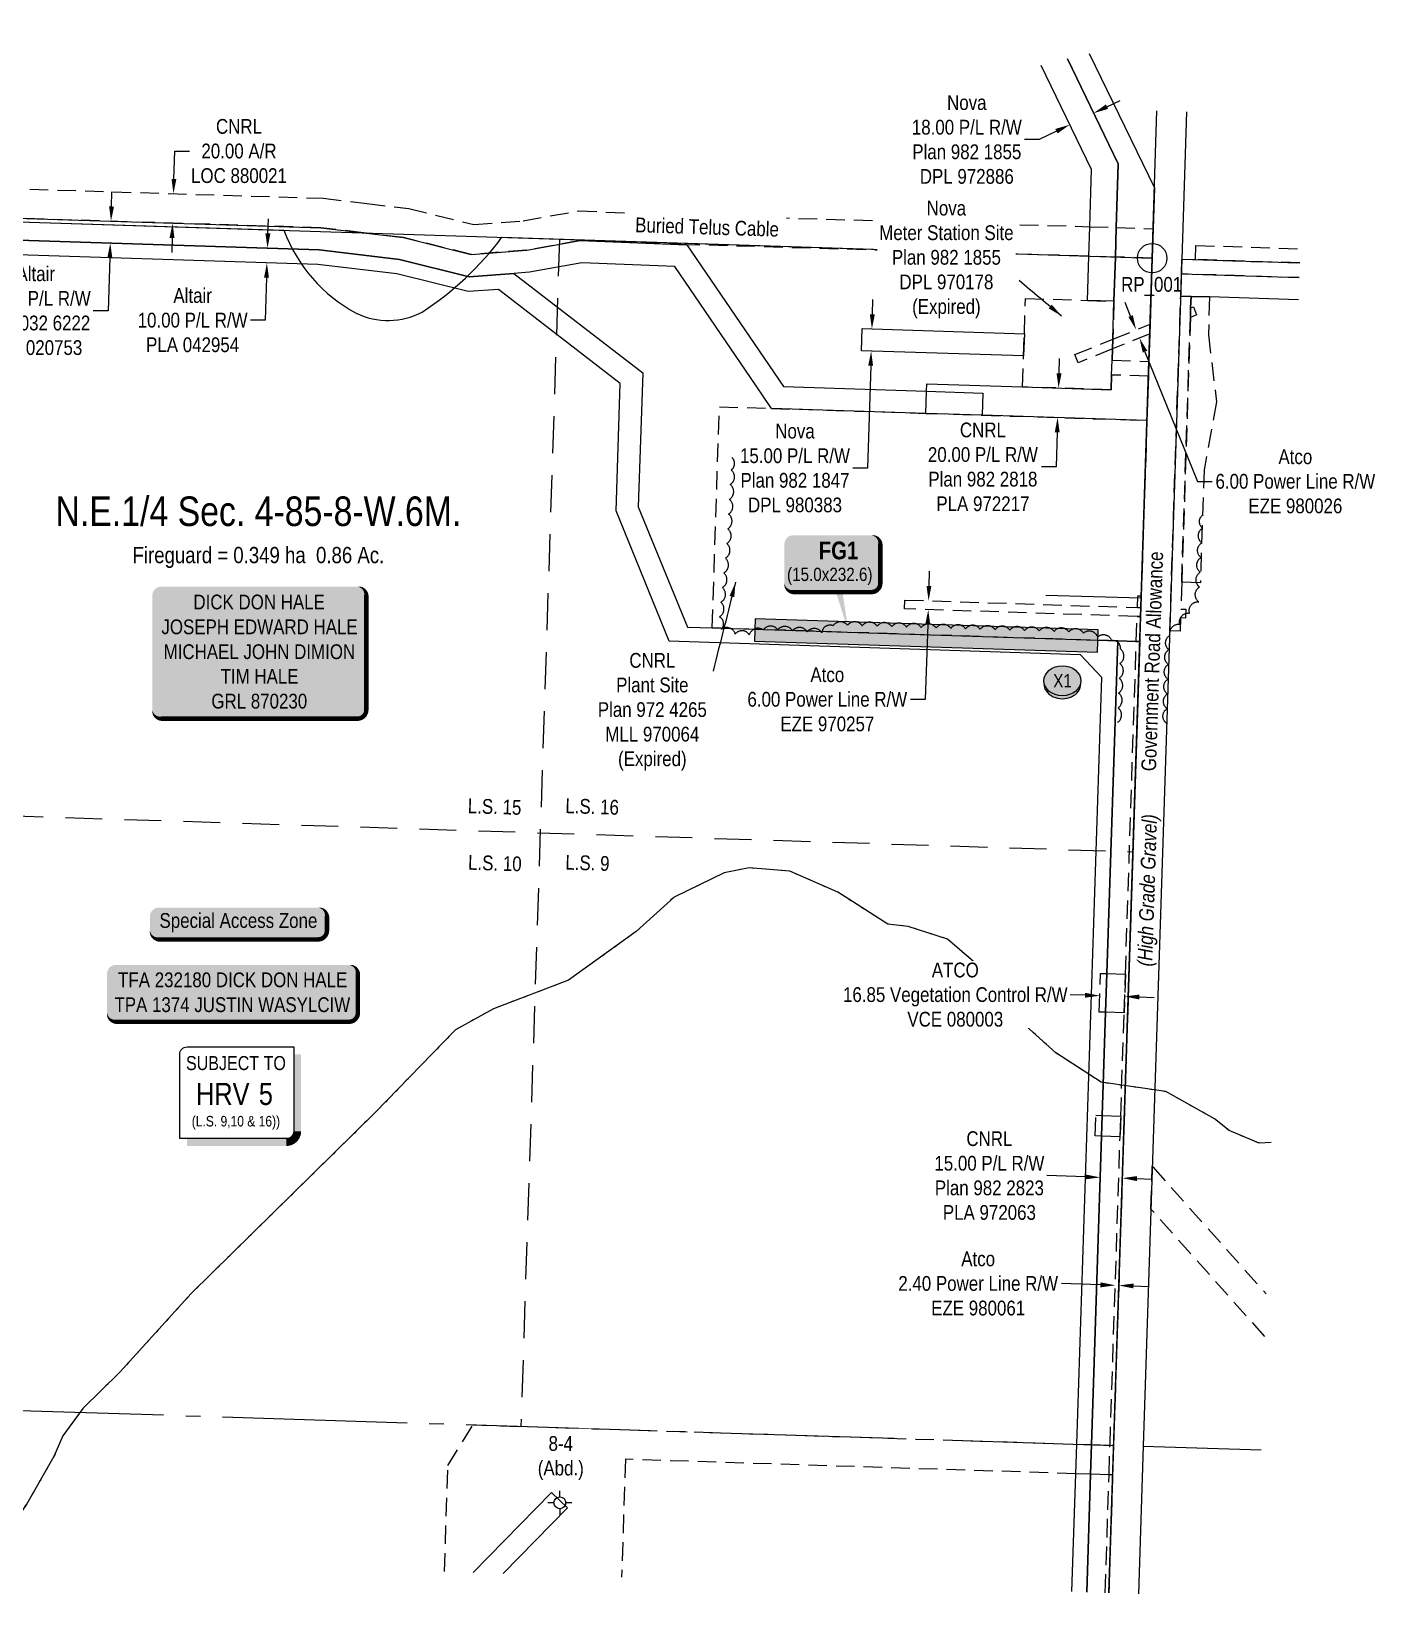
# Model space of a CAD drawing. Extents: x 363317 to 365488, y 6246185 to 6248274.
# Drawn here: x 364059 to 364971, y 6246185 to 6247244 of the extents above; entities that cross this region are included whole.
import ezdxf
from ezdxf.enums import TextEntityAlignment as Align

# ---------------------------------------------------------------- set-up
doc = ezdxf.new("R2010")
doc.units = 0
doc.header["$LTSCALE"] = 5
doc.header["$PDSIZE"] = 0.5
for name, pattern in [('0', [1, 1, 0]), ('foc-ACCESSROAD', [3.75, 2.5, -1.25]), ('foc-FLOWLINE', [3.75, 2.5, -1.25]), ('foc-LSD', [8, 5, -3]), ('foc-QUARTERLINE', [33, 25, -3, 2, -3]), ('foc-WHEELTRACKS', [2, 0.4, -1.6])]:
    doc.linetypes.add(name, pattern=pattern)
doc.layers.get('Defpoints').update_dxf_attribs({"color": 9})
for name, color, linetype in [('35', 37, 'Continuous'), ('AS-TELUS', 224, 'foc-TEL'), ('AS-WILDLIFE-BLOCK', 131, 'Continuous'), ('C-AR', 13, 'foc-ACCESSROAD'), ('C-RW', 13, 'Continuous'), ('C-SYMBOL', 7, 'Continuous'), ('C-WS', 13, 'foc-ACCESSROAD'), ('CG-NOTES', 7, 'Continuous'), ('CTW', 7, 'Continuous'), ('F-AR', 190, 'foc-ACCESSROAD'), ('F-EZE', 190, 'foc-FLOWLINE'), ('F-RW', 190, 'Continuous'), ('F-VCE', 190, 'foc-FLOWLINE'), ('F-WS', 190, 'foc-ACCESSROAD'), ('F-WS-S', 190, 'Continuous'), ('L-AREAREQUIRED', 7, 'Continuous'), ('L-ROAD-T', 7, 'Continuous'), ('L-SEC', 7, 'Continuous'), ('L-SECQ', 8, 'foc-QUARTERLINE'), ('L-SECTION-LSD', 7, 'foc-LSD'), ('P-CROSSINGS', 250, 'Continuous'), ('P-TEMP-BLOCKS', 250, 'Continuous'), ('P-WORKAREA', 113, 'Continuous'), ('P-WORKAREA-H', 111, 'Continuous'), ('T-BUSH', 110, '0'), ('T-WATER-P3', 160, 'foc-WHEELTRACKS')]:
    doc.layers.add(name, color=color, linetype=linetype)
for name, color, linetype, lineweight in [('C-AR-T', 13, 'Continuous', 9), ('C-WS-T', 13, 'Continuous', 9), ('F-EZE-T', 190, 'Continuous', 9), ('F-RW-T', 190, 'Continuous', 9), ('F-VCE-T', 190, 'Continuous', 9), ('F-WS-T', 190, 'Continuous', 9), ('T-TEXT', 48, 'Continuous', 18)]:
    doc.layers.add(name, color=color, linetype=linetype, lineweight=lineweight)
doc.styles.add('100L', font='ARIALN.TTF', dxfattribs={"height": 11})
doc.styles.add('175L', font='ARIALN.TTF', dxfattribs={"height": 20})
doc.styles.add('80', font='ARIALN.TTF', dxfattribs={"height": 10})
doc.styles.add('80CG', font='ARIALN.TTF', dxfattribs={"height": 10})
doc.styles.add('80L', font='ARIALN.TTF', dxfattribs={"height": 10})
doc.styles.add('80LS', font='ARIALNI.TTF', dxfattribs={"height": 10})
doc.styles.add('BOLD', font='ARIALNB.TTF')
doc.styles.add('Crossing', font='ARIALN.TTF', dxfattribs={"height": 10})
doc.styles.add('foc-LtypeFont', font='ARIALN.TTF', dxfattribs={"height": 7.35})
doc.styles.add('HRV', font='ARIALN.TTF', dxfattribs={"height": 3})
doc.linetypes.add('foc-TEL', pattern='A,2,-1,["T",foc-LtypeFont,S=0.2,R=0,X=-0.425,Y=-0.75],-1.24,8', length=12.24)
doc.linetypes.add('foc-TEL-NOLINE', pattern='A,0,-2,["T",foc-LtypeFont,S=0.2,R=0,X=-0.425,Y=-0.75],-10.24', length=12.24)
doc.linetypes.add('foc-TOPO-flowdirection-NOLINE', pattern='A,0,[">",foc-LtypeFont,S=0.3,R=0,X=0,Y=-0.945],-20,[">",foc-LtypeFont,S=0.3,R=0,X=0,Y=-0.945],0', length=20)
doc.dimstyles.new('Compass 5 000', dxfattribs={"dimscale": 5, "dimtxt": 9, "dimasz": 2, "dimexe": 0.2, "dimexo": 0.0625, "dimgap": 0.5, "dimtad": 0, "dimtih": 1, "dimtoh": 1, "dimzin": 0, "dimdsep": 46, "dimtxsty": '80CG', "dimcen": 0.1, "dimse1": 1, "dimse2": 1, "dimclrd": 256, "dimclrt": 256, "dimaunit": 1, "dimadec": 4, "dimazin": 0, "dimtfac": 0.06, "dimtofl": 0, "dimtmove": 0, "dimatfit": 1, "dimfxl": 0.2, "dimtolj": 1, "dimtzin": 0, "dimlwd": -1, "dimarcsym": 0})

# ---------------------------------------------------------------- blocks, each defined once
blk = doc.blocks.new('HRV')
blk.add_lwpolyline([(-35.1, 31.6), (37.2, 31.6), (37.2, -25.5, -0.414214), (32.2, -30.5), (-40.1, -30.5), (-40.1, 26.6, -0.414214)], format="xyb", close=True)
at = {"const_width": 5, "flags": 128}
blk.add_lwpolyline([(-35.1, -33), (32.2, -33, 0.414214), (39.7, -25.5), (39.7, 26.6)], format="xyb", dxfattribs=at)
at = {"style": '80L'}
blk.add_text('SUBJECT TO', height=9.5, dxfattribs=at).set_placement((-2, 13.1), align=Align.BOTTOM_CENTER)
blk.add_attdef('(N.W.1/4 00)', text='', height=7.12, dxfattribs=at).set_placement((-2, -24.4), align=Align.BOTTOM_CENTER)
at = {"layer": 'CTW', "color": 3, "style": 'HRV'}
blk.add_text('HRV', height=15, dxfattribs=at).set_placement((-10.9, -0.2), align=Align.MIDDLE_CENTER)
blk.add_attdef('0', text='', height=15, dxfattribs=at).set_placement((18.3, -0.2), align=Align.MIDDLE_CENTER)
blk = doc.blocks.new('*U365')
h = blk.add_hatch(color=255)
edge = h.paths.add_edge_path()
edge.add_line((-54, -11.5), (54, -11.5))
edge.add_arc((54, -5.5), 6, 270, 360)
edge.add_line((60, -5.5), (60, 4))
edge.add_arc((54, 4), 6, 0, 90)
edge.add_line((54, 10), (-54, 10))
edge.add_arc((-54, 4), 6, 90, 180)
edge.add_line((-60, 4), (-60, -5.5))
edge.add_arc((-54, -5.5), 6, 180, 270)
at = {"color": 131, "flags": 128}
blk.add_lwpolyline([(-54, -11.5, 3, 3, 0), (54, -11.5, 3, 3, 0.414214), (60, -5.5, 3, 3, 0), (60, 4, 3, 0, 0.414214), (54, 10, 0, 0, 0), (-54, 10, 0, 0, 0.414214), (-60, 4, 0, 0, 0), (-60, -5.5, 0, 3, 0.414214)], format="xyseb", close=True, dxfattribs=at)
at = {"color": 131, "style": '80'}
blk.add_attdef('ENTER_TEXT_001', (-36, -5), '', height=10, dxfattribs=at)
blk = doc.blocks.new('*U367')
h = blk.add_hatch(color=255)
edge = h.paths.add_edge_path()
edge.add_line((-79, -20), (79, -20))
edge.add_arc((79, -14), 6, 270, 360)
edge.add_line((85, -14), (85, 12.5))
edge.add_arc((79, 12.5), 6, 0, 90)
edge.add_line((79, 18.5), (-79, 18.5))
edge.add_arc((-79, 12.5), 6, 90, 180)
edge.add_line((-85, 12.5), (-85, -14))
edge.add_arc((-79, -14), 6, 180, 270)
at = {"color": 44, "flags": 128}
blk.add_lwpolyline([(-79, -20, 3, 3, 0), (79, -20, 3, 3, 0.414214), (85, -14, 3, 3, 0), (85, 12.5, 3, 0, 0.414214), (79, 18.5, 0, 0, 0), (-79, 18.5, 0, 0, 0.414214), (-85, 12.5, 0, 0, 0), (-85, -14, 0, 3, 0.414214)], format="xyseb", close=True, dxfattribs=at)
at = {"color": 44, "style": '80'}
blk.add_attdef('ENTER_TEXT_001', (-36, -5), '', height=10, dxfattribs=at)
blk = doc.blocks.new('*D368')
at = {"layer": 'Defpoints', "color": 0, "transparency": 16777216}
for p in [(364628.5, 6247042.3), (364637.3, 6247042), (364636.8, 6247027)]:
    blk.add_point(p, dxfattribs=at)
at = {"layer": 'F-RW-T', "transparency": 16777216}
for p, q in [((364628.8, 6247052.3), (364629.1, 6247062.3)), ((364627.7, 6247017.3), (364625.5, 6246948)), ((364625.5, 6246948), (364615.5, 6246948))]:
    blk.add_line(p, q, dxfattribs=at)
for points in [[(364627.1, 6247052.3), (364630.5, 6247052.2), (364628.5, 6247042.3)], [(364626, 6247017.4), (364629.3, 6247017.3), (364628, 6247027.3)]]:
    blk.add_solid(points, dxfattribs=at)
at = {"layer": 'F-RW-T', "transparency": 16777216, "insert": (364576.4, 6246948), "char_height": 10, "attachment_point": 5, "style": '80CG'}
blk.add_mtext('\\A1;Nova\\P15.00 P/L R/W\\PPlan 982 1847\\PDPL 980383', dxfattribs=at)
blk = doc.blocks.new('*D369')
at = {"layer": 'Defpoints', "color": 0, "transparency": 16777216}
for p in [(364762.6, 6247180.7), (364780, 6247185.8), (364763.9, 6247178)]:
    blk.add_point(p, dxfattribs=at)
at = {"layer": 'F-RW-T', "transparency": 16777216}
for p, q in [((364787.7, 6247192.9), (364796.7, 6247197.2)), ((364741.9, 6247170.6), (364731.9, 6247170.6)), ((364753.6, 6247176.3), (364741.9, 6247170.6))]:
    blk.add_line(p, q, dxfattribs=at)
for points in [[(364787, 6247194.4), (364788.5, 6247191.4), (364778.7, 6247188.5)], [(364752.8, 6247177.8), (364754.3, 6247174.8), (364762.6, 6247180.7)]]:
    blk.add_solid(points, dxfattribs=at)
at = {"layer": 'F-RW-T', "transparency": 16777216, "insert": (364692.8, 6247170.6), "char_height": 10, "attachment_point": 5, "style": '80CG'}
blk.add_mtext('\\A1;Nova\\P18.00 P/L R/W\\PPlan 982 1855\\PDPL 972886', dxfattribs=at)
blk = doc.blocks.new('*D370')
at = {"layer": 'Defpoints', "color": 0, "transparency": 16777216}
for p in [(364666.7, 6246852.1), (364697.9, 6246857.1), (364697.7, 6246851.1)]:
    blk.add_point(p, dxfattribs=at)
at = {"layer": 'F-EZE-T', "transparency": 16777216}
for p, q in [((364667.2, 6246868.1), (364667.5, 6246878.1)), ((364666.3, 6246842.1), (364664.7, 6246791.3)), ((364664.7, 6246791.3), (364654.7, 6246791.3))]:
    blk.add_line(p, q, dxfattribs=at)
for points in [[(364665.5, 6246868.2), (364668.8, 6246868.1), (364666.9, 6246858.1)], [(364664.7, 6246842.2), (364668, 6246842.1), (364666.7, 6246852.1)]]:
    blk.add_solid(points, dxfattribs=at)
at = {"layer": 'F-EZE-T', "transparency": 16777216, "insert": (364598.3, 6246791.3), "char_height": 10, "width": 541.189, "attachment_point": 5, "style": '80CG'}
blk.add_mtext('\\A1;Atco\\P6.00 Power Line R/W\\PEZE 970257', dxfattribs=at)
blk = doc.blocks.new('*D371')
at = {"layer": 'Defpoints', "color": 0, "transparency": 16777216}
for p in [(364809.8, 6247036.1), (364777.6, 6247029.6), (364779.9, 6247024)]:
    blk.add_point(p, dxfattribs=at)
at = {"layer": 'F-EZE-T', "transparency": 16777216}
for p, q in [((364803.8, 6247051), (364800.1, 6247060.3)), ((364813.5, 6247026.9), (364849.1, 6246939)), ((364849.1, 6246939), (364859.1, 6246939))]:
    blk.add_line(p, q, dxfattribs=at)
for points in [[(364805.3, 6247051.6), (364802.3, 6247050.4), (364807.5, 6247041.7)], [(364815.1, 6247027.5), (364812, 6247026.3), (364809.8, 6247036.1)]]:
    blk.add_solid(points, dxfattribs=at)
at = {"layer": 'F-EZE-T', "transparency": 16777216, "insert": (364915.4, 6246939), "char_height": 10, "attachment_point": 5, "style": '80CG', "bg_fill": 3, "box_fill_scale": 1.1, "bg_fill_color": 256, "bg_fill_true_color": 13158600, "bg_fill_transparency": 0}
blk.add_mtext('\\A1;Atco\\P6.00 Power Line R/W\\PEZE 980026', dxfattribs=at)
blk = doc.blocks.new('*D372')
at = {"layer": 'Defpoints', "color": 0, "transparency": 16777216}
for p in [(364794, 6246414.1), (364796.4, 6246414.1), (364793.4, 6246394.3)]:
    blk.add_point(p, dxfattribs=at)
at = {"layer": 'F-EZE-T', "transparency": 16777216}
for p, q in [((364783.4, 6246394.6), (364756.9, 6246395.5)), ((364805.8, 6246393.9), (364815.7, 6246393.5))]:
    blk.add_line(p, q, dxfattribs=at)
for points in [[(364783.4, 6246396.3), (364783.3, 6246392.9), (364793.4, 6246394.3)], [(364805.8, 6246395.5), (364805.7, 6246392.2), (364795.8, 6246394.2)]]:
    blk.add_solid(points, dxfattribs=at)
at = {"layer": 'F-EZE-T', "transparency": 16777216, "insert": (364700.5, 6246395.5), "char_height": 10, "attachment_point": 5, "style": '80CG'}
blk.add_mtext('\\A1;Atco\\P2.40 Power Line R/W\\PEZE 980061', dxfattribs=at)
blk = doc.blocks.new('*D373')
at = {"layer": 'C-AR-T', "transparency": 16777216}
for p, q in [((364155.6, 6247144), (364156.2, 6247162.8)), ((364156.2, 6247162.8), (364166.2, 6247162.8)), ((364154.4, 6247104), (364154.1, 6247094))]:
    blk.add_line(p, q, dxfattribs=at)
for points in [[(364154, 6247144), (364157.3, 6247143.9), (364155.3, 6247134)], [(364152.7, 6247104), (364156, 6247103.9), (364154.7, 6247114)]]:
    blk.add_solid(points, dxfattribs=at)
at = {"layer": 'Defpoints', "color": 0, "transparency": 16777216}
for p in [(364167, 6247133.6), (364154.7, 6247114), (364166.4, 6247113.6)]:
    blk.add_point(p, dxfattribs=at)
at = {"layer": 'C-AR-T', "transparency": 16777216, "insert": (364199.7, 6247162.8), "char_height": 10, "width": 1096.685, "attachment_point": 5, "style": '80CG'}
blk.add_mtext('\\A1;CNRL\\P20.00 A/R\\PLOC 880021', dxfattribs=at)
blk = doc.blocks.new('*D374')
at = {"layer": 'Defpoints', "color": 0, "transparency": 16777216}
for p in [(364134.8, 6247114.6), (364112.5, 6247100.5), (364134.3, 6247099.8)]:
    blk.add_point(p, dxfattribs=at)
at = {"layer": 'F-RW-T', "transparency": 16777216}
for p, q in [((364113.3, 6247125.3), (364113.6, 6247135.3)), ((364112.2, 6247090.5), (364111, 6247054.6)), ((364111, 6247054.6), (364101, 6247054.6))]:
    blk.add_line(p, q, dxfattribs=at)
for points in [[(364111.7, 6247125.4), (364115, 6247125.2), (364113, 6247115.3)], [(364110.5, 6247090.5), (364113.9, 6247090.4), (364112.5, 6247100.5)]]:
    blk.add_solid(points, dxfattribs=at)
at = {"layer": 'F-RW-T', "transparency": 16777216, "insert": (364062, 6247054.6), "char_height": 10, "width": 555.121, "attachment_point": 5, "style": '80CG'}
blk.add_mtext('\\A1;Altair\\P15.00 P/L R/W\\PPlan 032 6222\\PPLA 020753', dxfattribs=at)
blk = doc.blocks.new('*D375')
at = {"layer": 'C-AR-T', "transparency": 16777216}
for p, q in [((364755.3, 6247012.2), (364755.6, 6247022.2)), ((364754, 6246972.3), (364753.3, 6246948.8)), ((364753.3, 6246948.8), (364743.3, 6246948.8))]:
    blk.add_line(p, q, dxfattribs=at)
for points in [[(364753.6, 6247012.3), (364757, 6247012.2), (364755, 6247002.2)], [(364752.4, 6246972.3), (364755.7, 6246972.2), (364754.3, 6246982.3)]]:
    blk.add_solid(points, dxfattribs=at)
at = {"layer": 'Defpoints', "color": 0, "transparency": 16777216}
for p in [(364718.2, 6247003.4), (364717.6, 6246983.5), (364754.3, 6246982.3)]:
    blk.add_point(p, dxfattribs=at)
at = {"layer": 'C-AR-T', "transparency": 16777216, "insert": (364703.7, 6246948.8), "char_height": 10, "width": 408.496, "attachment_point": 5, "style": '80CG'}
blk.add_mtext('\\A1;CNRL\\P20.00 P/L R/W\\PPlan 982 2818\\PPLA 972217', dxfattribs=at)
blk = doc.blocks.new('*D376')
at = {"layer": 'C-AR-T', "transparency": 16777216}
for p, q in [((364773.2, 6246467.8), (364747.1, 6246468.6)), ((364808.1, 6246466.6), (364818.1, 6246466.3))]:
    blk.add_line(p, q, dxfattribs=at)
for points in [[(364773.2, 6246469.4), (364773.1, 6246466.1), (364783.1, 6246467.4)], [(364808.2, 6246468.3), (364808.1, 6246464.9), (364798.1, 6246466.9)]]:
    blk.add_solid(points, dxfattribs=at)
at = {"layer": 'Defpoints', "color": 0, "transparency": 16777216}
for p in [(364785.2, 6246531.7), (364800.2, 6246531.3), (364783.1, 6246467.4)]:
    blk.add_point(p, dxfattribs=at)
at = {"layer": 'C-AR-T', "transparency": 16777216, "insert": (364708.1, 6246468.6), "char_height": 10, "attachment_point": 5, "style": '80CG'}
blk.add_mtext('\\A1;CNRL\\P15.00 P/L R/W\\PPlan 982 2823\\PPLA 972063', dxfattribs=at)
blk = doc.blocks.new('*D377')
at = {"layer": 'Defpoints', "color": 0, "transparency": 16777216}
for p in [(364782.9, 6246590.5), (364782.8, 6246586.4), (364799.6, 6246585.9)]:
    blk.add_point(p, dxfattribs=at)
at = {"layer": 'F-VCE-T', "transparency": 16777216}
for p, q in [((364772.9, 6246590.9), (364762.9, 6246591.2)), ((364809.7, 6246589.7), (364819.7, 6246589.3))]:
    blk.add_line(p, q, dxfattribs=at)
for points in [[(364773, 6246592.5), (364772.9, 6246589.2), (364782.9, 6246590.5)], [(364809.8, 6246591.3), (364809.7, 6246588), (364799.8, 6246590)]]:
    blk.add_solid(points, dxfattribs=at)
at = {"layer": 'F-VCE-T', "transparency": 16777216, "insert": (364685, 6246591.2), "char_height": 10, "attachment_point": 5, "style": '80CG', "bg_fill": 3, "box_fill_scale": 1.1, "bg_fill_color": 256, "bg_fill_true_color": 13158600, "bg_fill_transparency": 0}
blk.add_mtext('\\A1;ATCO\\P16.85 Vegetation Control R/W\\PVCE 080003', dxfattribs=at)
blk = doc.blocks.new('*U380')
h = blk.add_hatch(color=59)
edge = h.paths.add_edge_path()
edge.add_line((-66.5, -45.5), (66.5, -45.5))
edge.add_arc((66.5, -39.5), 6, 270, 360)
edge.add_line((72.5, -39.5), (72.5, 38))
edge.add_arc((66.5, 38), 6, 0, 90)
edge.add_line((66.5, 44), (-66.5, 44))
edge.add_arc((-66.5, 38), 6, 90, 180)
edge.add_line((-72.5, 38), (-72.5, -39.5))
edge.add_arc((-66.5, -39.5), 6, 180, 270)
at = {"color": 1, "flags": 128}
blk.add_lwpolyline([(-66.5, -45.5, 3, 3, 0), (66.5, -45.5, 3, 3, 0.414214), (72.5, -39.5, 3, 3, 0), (72.5, 38, 3, 0, 0.414214), (66.5, 44, 0, 0, 0), (-66.5, 44, 0, 0, 0.414214), (-72.5, 38, 0, 0, 0), (-72.5, -39.5, 0, 3, 0.414214)], format="xyseb", close=True, dxfattribs=at)
blk.add_lwpolyline([(-72.5, -37.6, 0, 7.5, 0), (0, 0, 0, 0, 0)], format="xyseb", dxfattribs=at)
at = {"color": 1, "style": '80'}
blk.add_attdef('ENTER_TEXT_001', (-36, -5), '', height=10, dxfattribs=at)
blk = doc.blocks.new('GABD')
for p, q in [((-0.81, 0), (-1.62, 0)), ((0, 0.81), (0, 1.62)), ((1.62, 0), (0.81, 0)), ((0, -0.81), (0, -1.62))]:
    blk.add_line(p, q)
blk.add_circle((0, 0), 0.8)
blk = doc.blocks.new('xing2')
h = blk.add_hatch(color=50)
h.dxf.hatch_style = 1
edge = h.paths.add_edge_path()
edge.add_ellipse((0, 0), major_axis=(-12.5, 0), ratio=0.816297, start_angle=0, end_angle=360)
h = blk.add_hatch(color=250)
h.dxf.hatch_style = 1
edge = h.paths.add_edge_path()
edge.add_ellipse((0, -2), major_axis=(-12.5, 0), ratio=0.816297, start_angle=0, end_angle=180)
edge.add_line((12.5, -2), (12.5, 0))
edge.add_ellipse((0, 0), major_axis=(-12.5, 0), ratio=0.816297, start_angle=0, end_angle=180, ccw=False)
edge.add_line((-12.5, 0), (-12.5, -2))
at = {"color": 250}
blk.add_ellipse((0, 0), major_axis=(-12.5, 0), ratio=0.816297, dxfattribs=at)
blk.add_ellipse((0, -2), major_axis=(-12.5, 0), ratio=0.816297, start_param=0, end_param=3.141593, dxfattribs=at)
at = {"color": 250, "style": 'Crossing'}
blk.add_attdef('CROSSING', text='', height=9, dxfattribs=at).set_placement((0.1, 0), align=Align.MIDDLE_CENTER)
at = {"color": 250, "style": 'Crossing', "flags": 1}
for tag, p in [('OWNER', (0.1, -12.5)), ('DESCRIPTION', (0.1, -25.8)), ('LOCATION', (0.1, -39.3)), ('DWG_REF', (0.1, -52.8))]:
    blk.add_attdef(tag, text='', height=9, dxfattribs=at).set_placement(p, align=Align.MIDDLE_CENTER)
blk = doc.blocks.new('*D397')
at = {"layer": 'Defpoints', "color": 0, "transparency": 16777216}
for p in [(364200.7, 6247097.6), (364200.4, 6247087.6), (364218.6, 6247087)]:
    blk.add_point(p, dxfattribs=at)
at = {"layer": 'F-RW-T', "transparency": 16777216}
for p, q in [((364219.3, 6247107), (364219.6, 6247117)), ((364218.3, 6247077.1), (364217.4, 6247048.2)), ((364217.4, 6247048.2), (364207.4, 6247048.2))]:
    blk.add_line(p, q, dxfattribs=at)
for points in [[(364217.6, 6247107.1), (364221, 6247107), (364219, 6247097)], [(364216.7, 6247077.1), (364220, 6247077), (364218.6, 6247087)]]:
    blk.add_solid(points, dxfattribs=at)
at = {"layer": 'F-RW-T', "transparency": 16777216, "insert": (364168.3, 6247048.2), "char_height": 10, "attachment_point": 5, "style": '80CG'}
blk.add_mtext('\\A1;Altair\\P10.00 P/L R/W\\PPLA 042954', dxfattribs=at)
blk = doc.blocks.new('*U458')
h = blk.add_hatch(color=111)
edge = h.paths.add_edge_path()
edge.add_line((-26.5, -20), (26.5, -20))
edge.add_arc((26.5, -14), 6, 270, 360)
edge.add_line((32.5, -14), (32.5, 12.5))
edge.add_arc((26.5, 12.5), 6, 0, 90)
edge.add_line((26.5, 18.5), (-26.5, 18.5))
edge.add_arc((-26.5, 12.5), 6, 90, 180)
edge.add_line((-32.5, 12.5), (-32.5, -14))
edge.add_arc((-26.5, -14), 6, 180, 270)
at = {"color": 250, "flags": 128}
blk.add_lwpolyline([(-26.5, -20, 3, 3, 0), (26.5, -20, 3, 3, 0.414214), (32.5, -14, 3, 3, 0), (32.5, 12.5, 3, 0, 0.414214), (26.5, 18.5, 0, 0, 0), (-26.5, 18.5, 0, 0, 0.414214), (-32.5, 12.5, 0, 0, 0), (-32.5, -14, 0, 3, 0.414214)], format="xyseb", close=True, dxfattribs=at)
at = {"flags": 128}
blk.add_lwpolyline([(11, -47.1, 0, 7.5, 0), (0, 0, 0, 0, 0)], format="xyseb", dxfattribs=at)
at = {"color": 250}
for tag, p, height, style in [('TEMP_AREA_W1_001', (-9.2, 2.2), 12, 'BOLD'), ('ENTER_TEXT_001', (-30.7, -12.5), 9, '80')]:
    blk.add_attdef(tag, p, '', height=height, dxfattribs=dict(at, style=style))

msp = doc.modelspace()

# ---------------------------------------------------------------- hatches: boundary and pattern name
at = {"layer": 'P-WORKAREA-H'}
h = msp.add_hatch(color=256, dxfattribs=at)
h.dxf.hatch_style = 1
h.paths.add_polyline_path([(364548.873, 6246830.794), (364781.329, 6246823.355), (364781.809, 6246838.344), (364549.353, 6246845.782)])

# ---------------------------------------------------------------- linework, layer by layer
at = {"layer": '35', "color": 3}
msp.add_circle((364818.408, 6247090.23), 9.997, dxfattribs=at)
at = {"layer": 'AS-TELUS', "linetype": 'foc-TEL-NOLINE'}
for p, q in [((363915.563, 6247119.306), (364230.082, 6247109.173)), ((364377.837, 6247104.416), (364818.408, 6247090.231)), ((364789.029, 6246185.948), (364818.408, 6247090.231))]:
    msp.add_line(p, q, dxfattribs=at)
at = {"layer": 'AS-TELUS'}
msp.add_lwpolyline([(364230.082, 6247109.173, 0.18134784), (364279.089, 6247052.959, 0.23749109), (364323.887, 6247053.741, 0.08711563), (364377.837, 6247104.416)], format="xyb", dxfattribs=at)
msp.add_lwpolyline([(364746.301, 6246861.822), (364810.914, 6246860.081)], dxfattribs=at)
at = {"layer": 'C-AR'}
msp.add_lwpolyline([(364020.479, 6247138.144), (364256.622, 6247130.835), (364286.228, 6247127.297), (364314.675, 6247123.897), (364358.704, 6247112.979), (364392.17, 6247115.526), (364429.565, 6247122.253), (364503.904, 6247119.375), (364776.057, 6247111.601), (364794.072, 6247111.021), (364819.037, 6247110.217), (364818.408, 6247090.23), (364793.432, 6247091.032), (364775.45, 6247091.61), (364774.238, 6247091.649), (364503.231, 6247099.39), (364430.964, 6247102.188), (364394.705, 6247095.665), (364357.014, 6247092.796), (364311.068, 6247104.189), (364283.967, 6247107.421), (364255.123, 6247110.876), (364019.835, 6247118.159)], dxfattribs=at)
at = {"layer": 'C-RW'}
for points in [[(364775.797, 6247228.975), (364819.909, 6247137.926), (364819.037, 6247110.217), (364818.408, 6247090.23), (364816.952, 6247045.513), (364816.739, 6247038.956), (364816.131, 6247020.294), (364815.806, 6247010.303), (364814.83, 6246980.323), (364703.176, 6246983.89), (364665.093, 6246985.108), (364665.554, 6247000.1), (364665.707, 6247005.094), (364730.622, 6247003.017), (364790.606, 6247001.107), (364790.919, 6247011.085), (364791.235, 6247021.092), (364791.475, 6247028.741), (364791.681, 6247035.295), (364792.49, 6247061.059), (364793.432, 6247091.032), (364794.072, 6247111.021), (364795.413, 6247154.102), (364760.952, 6247225.232)], [(364917.517, 6247062.083), (364857.292, 6247063.992), (364844.719, 6247064.39), (364837.696, 6247064.614), (364838.184, 6247079.6), (364918.005, 6247077.07)], [(364774.035, 6246186.427), (364776.593, 6246266.343), (364777.233, 6246286.345), (364784.058, 6246495.373), (364784.514, 6246509.361), (364786.798, 6246579.304), (364787.653, 6246605.501), (364795.013, 6246830.919), (364807.615, 6246830.516), (364809.95, 6246830.442), (364792.221, 6246285.867), (364791.581, 6246265.866), (364789.023, 6246185.948)]]:
    msp.add_lwpolyline(points, dxfattribs=at)
at = {"layer": 'C-WS'}
msp.add_lwpolyline([(364809.95, 6246830.442), (364807.615, 6246830.516), (364795.013, 6246830.919), (364520.308, 6246839.71), (364525.189, 6246989.58), (364560.405, 6246988.455), (364665.093, 6246985.108), (364703.176, 6246983.89), (364814.83, 6246980.323), (364810.958, 6246861.42), (364810.698, 6246853.422), (364810.503, 6246847.429), (364809.95, 6246830.442)], close=True, dxfattribs=at)
at = {"layer": 'F-AR'}
msp.add_lwpolyline([(364894.649, 6246359.678), (364817.551, 6246445.859), (364818.493, 6246474.795), (364818.756, 6246474.501), (364895.591, 6246388.614)], dxfattribs=at)
at = {"layer": 'F-EZE'}
for points in [[(364918.005, 6247077.07), (364838.184, 6247079.6), (364838.509, 6247089.594), (364847.719, 6247089.302), (364918.33, 6247087.06)], [(364786.625, 6246186.024), (364789.183, 6246265.942), (364789.823, 6246285.944), (364796.652, 6246494.966), (364797.109, 6246508.955), (364799.394, 6246578.897), (364800.25, 6246605.094), (364807.615, 6246830.516), (364808.174, 6246847.505), (364810.503, 6246847.429), (364809.95, 6246830.442), (364792.221, 6246285.867), (364791.581, 6246265.866), (364789.023, 6246185.948)]]:
    msp.add_lwpolyline(points, dxfattribs=at)
for points in [[(364844.466, 6247056.64), (364844.253, 6247050.083), (364838.405, 6246870.634), (364837.815, 6246852.539), (364841.213, 6246852.427), (364841.017, 6246846.432), (364837.619, 6246846.543), (364837.327, 6246837.55), (364830.311, 6246837.778), (364837.696, 6247064.614), (364844.719, 6247064.39), (364844.466, 6247056.64)], [(364844.253, 6247050.083), (364844.466, 6247056.64), (364846.286, 6247057.374), (364848.534, 6247051.813), (364844.253, 6247050.083)], [(364791.475, 6247028.741), (364768.256, 6247019.352), (364766.008, 6247024.913), (364791.681, 6247035.295), (364816.952, 6247045.513), (364816.739, 6247038.956), (364791.475, 6247028.741)], [(364808.372, 6246853.5), (364810.698, 6246853.422), (364810.503, 6246847.429), (364808.174, 6246847.505), (364650.691, 6246852.635), (364650.886, 6246858.631), (364808.372, 6246853.5)], [(364810.958, 6246861.42), (364810.698, 6246853.422), (364808.372, 6246853.5), (364808.636, 6246861.496), (364810.958, 6246861.42)]]:
    msp.add_lwpolyline(points, close=True, dxfattribs=at)
at = {"layer": 'F-RW'}
for points in [[(364760.952, 6247225.232), (364795.414, 6247154.102), (364794.068, 6247111.021), (364793.432, 6247091.032), (364792.49, 6247061.059), (364774.507, 6247061.634), (364775.45, 6247091.609), (364776.068, 6247111.6), (364777.292, 6247150.248), (364743.14, 6247220.74)], [(364019.835, 6247118.159), (364255.123, 6247110.876), (364283.967, 6247107.421), (364311.068, 6247104.189), (364357.014, 6247092.796), (364394.705, 6247095.665), (364430.964, 6247102.188), (364503.231, 6247099.39), (364568.554, 6247003.2), (364665.554, 6247000.1), (364703.687, 6246998.882), (364703.176, 6246983.89), (364665.093, 6246985.108), (364560.405, 6246988.455), (364550.029, 6247003.79), (364495.073, 6247084.7), (364432.005, 6247087.141), (364396.599, 6247080.77), (364385.925, 6247079.958), (364355.745, 6247077.662), (364308.369, 6247089.41), (364253.988, 6247095.909), (364014.882, 6247103.627)], [(364358.451, 6246199.702), (364411.493, 6246253.942), (364422.216, 6246243.457), (364378.792, 6246199.053)]]:
    msp.add_lwpolyline(points, dxfattribs=at)
msp.add_lwpolyline([(364731.319, 6247024.003), (364621.409, 6247027.519), (364621.88, 6247042.509), (364731.786, 6247038.99), (364731.319, 6247024.003)], close=True, dxfattribs=at)
at = {"layer": 'F-VCE'}
msp.add_lwpolyline([(364918.33, 6247087.06), (364847.719, 6247089.302), (364848.022, 6247098.87), (364918.642, 6247096.633)], dxfattribs=at)
for points in [[(364853.505, 6246946.851), (364851.028, 6246870.225), (364838.405, 6246870.634), (364844.253, 6247050.083), (364844.466, 6247056.64), (364844.719, 6247064.39), (364857.292, 6247063.992), (364856.461, 6247038.271), (364861.993, 6246992.807), (364853.505, 6246946.851)], [(364800.25, 6246605.094), (364799.394, 6246578.897), (364786.798, 6246579.304), (364782.566, 6246579.441), (364783.41, 6246605.638), (364787.653, 6246605.501), (364800.25, 6246605.094)], [(364797.109, 6246508.955), (364796.652, 6246494.966), (364784.058, 6246495.373), (364779.859, 6246495.509), (364780.31, 6246509.497), (364784.514, 6246509.361), (364797.109, 6246508.955)]]:
    msp.add_lwpolyline(points, close=True, dxfattribs=at)
at = {"layer": 'F-WS'}
msp.add_lwpolyline([(364790.919, 6247011.085), (364790.606, 6247001.107), (364730.622, 6247003.017), (364731.319, 6247024.003), (364731.786, 6247038.99), (364732.549, 6247062.976), (364774.507, 6247061.634), (364792.49, 6247061.059), (364791.681, 6247035.295), (364791.475, 6247028.741), (364791.235, 6247021.092), (364816.131, 6247020.294), (364815.806, 6247010.303), (364790.919, 6247011.085)], close=True, dxfattribs=at)
msp.add_lwpolyline([(364338.946, 6246200.326), (364341.241, 6246272.238), (364358.132, 6246299.712), (364767.241, 6246286.662), (364777.233, 6246286.345), (364789.823, 6246285.944), (364792.221, 6246285.867), (364791.581, 6246265.866), (364789.183, 6246265.942), (364776.593, 6246266.343), (364766.6, 6246266.662), (364461.517, 6246276.407), (364458.964, 6246196.492)], dxfattribs=at)
at = {"layer": 'L-SEC', "flags": 128}
for points in [[(364818.408, 6247090.231), (364821.553, 6247190.154)], [(364841.653, 6247189.519), (364838.509, 6247089.594)], [(364015.291, 6247116.089), (364818.408, 6247090.231)], [(364818.408, 6247090.231), (364792.221, 6246285.867)], [(364838.509, 6247089.594), (364812.323, 6246285.24)], [(364838.509, 6247089.594), (364918.33, 6247087.066)], [(364792.221, 6246285.867), (364789.023, 6246185.948)], [(364812.323, 6246285.24), (364809.124, 6246185.306)]]:
    msp.add_lwpolyline(points, dxfattribs=at)
at = {"layer": 'L-SECQ', "flags": 128}
for points in [[(364023.69, 6246310.413), (364792.221, 6246285.867)], [(364812.323, 6246285.24), (364892.145, 6246282.752)]]:
    msp.add_lwpolyline(points, dxfattribs=at)
at = {"layer": 'L-SECTION-LSD', "flags": 128}
for points in [[(364416.849, 6247103.16), (364390.679, 6246298.692)], [(364002.104, 6246713.819), (364805.315, 6246688.049)]]:
    msp.add_lwpolyline(points, dxfattribs=at)
at = {"layer": 'P-WORKAREA'}
msp.add_lwpolyline([(364548.873, 6246830.794), (364781.329, 6246823.355), (364781.809, 6246838.344), (364549.353, 6246845.782)], close=True, dxfattribs=at)
at = {"layer": 'T-BUSH', "flags": 128}
msp.add_lwpolyline([(364828.138, 6246775.029, -0.52056705), (364828.437, 6246785.022, -0.52056705), (364828.736, 6246795.015, -0.52056705), (364829.034, 6246805.007, -0.52056705), (364829.333, 6246815, -0.52056705), (364829.632, 6246824.993, -0.52056705), (364830.499, 6246834.762, -0.52056705), (364837.088, 6246842.28, -0.52056705), (364843.678, 6246849.798, -0.52056705), (364849.931, 6246857.453, -0.52056705), (364850.45, 6246867.437, -0.52056705), (364850.97, 6246877.421, -0.52056705), (364851.489, 6246887.404, -0.52056705), (364852.009, 6246897.388, -0.52056705), (364852.529, 6246907.372, -0.52056705), (364853, 6246916.418, -0.52056705)], format="xyb", dxfattribs=at)

# ---------------------------------------------------------------- block references
ref = msp.add_blockref('*U367', (364195.293, 6246592.872), dxfattribs=dict(xscale=0.999724, yscale=0.999724, zscale=0.999724))
ref.add_attrib('ENTER_TEXT_001', 'TFA 232180 DICK DON HALE', (364117.811, 6246596.29), dxfattribs={"color": 44, "height": 9.99724, "style": '80'})
ref.add_attrib('ENTER_TEXT_002', 'TPA 1374 JUSTIN WASYLCIW', (364115.335, 6246579.451), dxfattribs={"color": 44, "height": 9.99724, "style": '80'})
at = {"layer": 'AS-WILDLIFE-BLOCK'}
ref = msp.add_blockref('*U365', (364199.331, 6246640.176), dxfattribs=dict(at, xscale=0.999724, yscale=0.999724, zscale=0.999724))
ref.add_attrib('ENTER_TEXT_001', 'Special Access Zone', (364145.843, 6246636.476), dxfattribs={"layer": '0', "color": 131, "height": 9.99724, "style": '80'})
at = {"layer": 'CG-NOTES'}
ref = msp.add_blockref('*U380', (364213.488, 6246823.713), dxfattribs=dict(at, xscale=0.999724, yscale=0.999724, zscale=0.999724))
ref.add_attrib('ENTER_TEXT_001', 'DICK DON HALE', (364168.827, 6246852.301), dxfattribs={"layer": '0', "color": 1, "height": 9.99724, "style": '80'})
ref.add_attrib('ENTER_TEXT_002', 'JOSEPH EDWARD HALE', (364147.152, 6246835.461), dxfattribs={"layer": '0', "color": 1, "height": 9.99724, "style": '80'})
ref.add_attrib('ENTER_TEXT_003', 'MICHAEL JOHN DIMION', (364148.642, 6246818.622), dxfattribs={"layer": '0', "color": 1, "height": 9.99724, "style": '80'})
ref.add_attrib('ENTER_TEXT_004', 'TIM HALE', (364187.243, 6246801.96), dxfattribs={"layer": '0', "color": 1, "height": 9.9972, "style": '80'})
ref.add_attrib('ENTER_TEXT_005', 'GRL 870230', (364180.979, 6246785.121), dxfattribs={"layer": '0', "color": 1, "height": 9.9972, "style": '80'})
at = {"layer": 'CG-NOTES', "xscale": 0.999724, "yscale": 0.999724, "zscale": 0.999724}
msp.add_blockref('HRV', (364199.623, 6246524.186), dxfattribs=at).add_auto_attribs({'(N.W.1/4 00)': '(L.S. 9,10 & 16))', '0': '5'})
at = {"layer": 'F-WS-S', "xscale": 4.998619999999995, "yscale": 4.998619999999995, "zscale": 4.998619999999995}
msp.add_blockref('GABD', (364417.114, 6246246.95), dxfattribs=at)
at = {"layer": 'P-CROSSINGS', "xscale": 0.999724, "yscale": 0.999724, "zscale": 0.999724}
msp.add_blockref('xing2', (364757.543, 6246803.904), dxfattribs=at).add_auto_attribs({'CROSSING': 'X1'})
at = {"layer": 'P-TEMP-BLOCKS', "xscale": 0.999724, "yscale": 0.999724, "zscale": 0.999724}
msp.add_blockref('*U458', (364601.718, 6246884.012), dxfattribs=at).add_auto_attribs({'TEMP_AREA_W1_001': 'FG1', 'ENTER_TEXT_001': '(15.0x232.6)'})

# ---------------------------------------------------------------- texts
at = {"layer": '35', "color": 3, "style": '80'}
msp.add_attdef('RP_001', (364797.379, 6247067.497), 'RP', height=9.9972, dxfattribs=at)
at = {"layer": 'C-SYMBOL', "color": 3, "style": '175L'}
msp.add_text('N.E.1/4 Sec. 4-85-8-W.6M.', height=19.99448, dxfattribs=at).set_placement((364212.861, 6246902.79), align=Align.BOTTOM_CENTER)
at = {"layer": 'L-AREAREQUIRED', "color": 5, "style": '100L'}
msp.add_text('Fireguard = 0.349 ha  0.86 Ac.', height=10.99696, dxfattribs=at).set_placement((364212.861, 6246880.296), align=Align.BOTTOM_CENTER)
at = {"layer": 'L-ROAD-T', "style": '80L'}
msp.add_text('Government Road Allowance', height=9.99724, rotation=88.135237, dxfattribs=at).set_placement((364818.408, 6246817.098), align=Align.MIDDLE_CENTER)
at = {"layer": 'T-TEXT', "style": '80LS'}
msp.add_text('(High Grade Gravel)', height=9.99724, rotation=88.135237, dxfattribs=at).set_placement((364815.055, 6246661.949), align=Align.MIDDLE_CENTER)

# ---------------------------------------------------------------- dimensions: what is measured, and where the dimension line sits
at = {"layer": 'C-AR-T'}
for base, p1, p2, angle, text, picture, middle in [((364154.69, 6247113.985), (364166.969, 6247133.61), (364166.35, 6247113.624), 268.227179, 'CNRL\\P20.00 A/R\\PLOC 880021', '*D373', (364199.715, 6247162.827)), ((364754.345, 6246982.286), (364718.246, 6247003.413), (364717.608, 6246983.46), 268.169668, 'CNRL\\P20.00 P/L R/W\\PPlan 982 2818\\PPLA 972217', '*D375', (364703.734, 6246948.77)), ((364783.149, 6246467.427), (364800.238, 6246531.253), (364785.249, 6246531.742), 178.129986, 'CNRL\\P15.00 P/L R/W\\PPlan 982 2823\\PPLA 972063', '*D376', (364708.064, 6246468.603))]:
    dim = msp.add_linear_dim(base=base, p1=p1, p2=p2, angle=angle, text=text, dimstyle='Compass 5 000', dxfattribs=at)
    dim.commit()
    dim.dimension.update_dxf_attribs({"geometry": picture, "text_midpoint": middle, "dimtype": 161})
at = {"layer": 'F-EZE-T'}
dim = msp.add_linear_dim(base=(364793.362, 6246394.28), p1=(364796.409, 6246414.059), p2=(364794.011, 6246414.137), angle=178.128768, text='Atco\\P2.40 Power Line R/W\\PEZE 980061', dimstyle='Compass 5 000', dxfattribs=at)
dim.commit()
dim.dimension.update_dxf_attribs({"geometry": '*D372', "text_midpoint": (364700.539, 6246395.47), "dimtype": 161})
at = {"layer": 'F-RW-T'}
for base, p1, p2, angle, text, picture, middle in [((364762.56, 6247180.664), (364780.039, 6247185.832), (364763.855, 6247177.991), 205.849693, 'Nova\\P18.00 P/L R/W\\PPlan 982 1855\\PDPL 972886', '*D369', (364692.801, 6247170.648)), ((364112.519, 6247100.475), (364134.828, 6247114.6), (364134.349, 6247099.771), 268.151052, 'Altair\\P15.00 P/L R/W\\PPlan 032 6222\\PPLA 020753', '*D374', (364061.953, 6247054.606)), ((364218.649, 6247087.046), (364200.682, 6247097.629), (364200.36, 6247087.637), 268.150826, 'Altair\\P10.00 P/L R/W\\PPLA 042954', '*D397', (364168.309, 6247048.206)), ((364628.471, 6247042.298), (364636.779, 6247027.027), (364637.259, 6247042.017), 88.16615, 'Nova\\P15.00 P/L R/W\\PPlan 982 1847\\PDPL 980383', '*D368', (364576.365, 6246947.967))]:
    dim = msp.add_linear_dim(base=base, p1=p1, p2=p2, angle=angle, text=text, dimstyle='Compass 5 000', dxfattribs=at)
    dim.commit()
    dim.dimension.update_dxf_attribs({"geometry": picture, "text_midpoint": middle, "dimtype": 161})

# ---------------------------------------------------------------- leaders
at = {"layer": 'F-WS-T', "path_type": 1}
msp.add_leader([(364757.011, 6247051.062), (364728.169, 6247075.113)], dimstyle='Compass 5 000', override={"dimgap": 0.5, "dimtad": 0}, dxfattribs=at)

# ---------------------------------------------------------------- next in the draw order: texts
at = {"layer": 'L-SECTION-LSD', "attachment_point": 1, "rotation": 358.16243, "style": '100L', "bg_fill": 3, "box_fill_scale": 1.5, "bg_fill_color": 256, "bg_fill_transparency": 0}
for s, width, insert, char_height in [('\\pi1.84529;L.S. 15', 36.84927, (364353.071, 6246724.257), 9.99724), ('L.S. 16', 36.93124, (364421.011, 6246724.257), 9.9972), ('\\pi2.02852;L.S. 10', 36.94385, (364353.071, 6246685.983), 9.99724), ('L.S. 9', 30.51886, (364421.011, 6246685.983), 9.9972)]:
    msp.add_mtext_dynamic_manual_height_columns(s, width=width, gutter_width=54.985, heights=[0], dxfattribs=dict(at, insert=insert, char_height=char_height))

# ---------------------------------------------------------------- next in the draw order: linework, layer by layer
at = {"layer": 'F-RW'}
for points in [[(363915.151, 6247106.847), (364014.882, 6247103.627), (364253.988, 6247095.909), (364308.369, 6247089.41), (364355.745, 6247077.662), (364385.925, 6247079.958), (364473.227, 6247012.452), (364470.224, 6246921.689), (364503.474, 6246840.248), (364520.308, 6246839.71), (364795.013, 6246830.919), (364787.653, 6246605.501), (364786.798, 6246579.304), (364784.514, 6246509.361), (364784.058, 6246495.373), (364777.233, 6246286.345), (364776.593, 6246266.343), (364774.035, 6246186.427)], [(364764.042, 6246186.746), (364766.6, 6246266.662), (364767.241, 6246286.663), (364784.203, 6246806.194), (364769.911, 6246821.461), (364491.187, 6246830.669), (364455.13, 6246918.985), (364457.985, 6247005.281), (364375.41, 6247069.131), (364354.899, 6247067.571), (364306.566, 6247079.555), (364253.232, 6247085.93), (364014.555, 6247093.635), (363914.822, 6247096.854)]]:
    msp.add_lwpolyline(points, dxfattribs=at)
at = {"layer": 'T-WATER-P3', "flags": 128}
msp.add_lwpolyline([(364898.925, 6246491.001), (364890.883, 6246490.623), (364870.582, 6246499.087), (364860.544, 6246507.127), (364827.554, 6246525.514), (364783.878, 6246531.833), (364753.156, 6246551.714), (364726.229, 6246576.053), (364704.206, 6246607.817), (364679.827, 6246628.895), (364653.039, 6246637.425), (364639.267, 6246639.03), (364615.378, 6246654.266), (364605.379, 6246660.625), (364572.902, 6246674.889), (364545.284, 6246677.119), (364528.373, 6246673.736), (364494.514, 6246657.349), (364468.713, 6246633.956), (364422.924, 6246600.994), (364372.228, 6246581.704), (364346.392, 6246567.507), (364292.06, 6246511.399), (364167.395, 6246388.666), (364119.019, 6246335.491), (364094.012, 6246310.805), (364080.257, 6246292.32), (364074.32, 6246278.202), (364055.855, 6246246.208), (364031.191, 6246210.157)], dxfattribs=at)
at = {"layer": 'T-WATER-P3', "linetype": 'foc-TOPO-flowdirection-NOLINE', "flags": 128}
msp.add_lwpolyline([(364898.925, 6246491.001), (364890.883, 6246490.623), (364870.582, 6246499.087), (364860.544, 6246507.127), (364827.554, 6246525.514), (364783.878, 6246531.833), (364753.156, 6246551.714), (364726.229, 6246576.053), (364704.206, 6246607.817), (364679.827, 6246628.895), (364653.039, 6246637.425), (364639.267, 6246639.03), (364615.378, 6246654.266), (364605.379, 6246660.625), (364572.902, 6246674.889), (364545.284, 6246677.119), (364528.373, 6246673.736), (364494.514, 6246657.349), (364468.713, 6246633.956), (364422.924, 6246600.994), (364372.228, 6246581.704), (364346.392, 6246567.507), (364292.06, 6246511.399), (364167.395, 6246388.666), (364119.019, 6246335.491), (364094.012, 6246310.805), (364080.257, 6246292.32), (364074.32, 6246278.202), (364055.855, 6246246.208), (364031.191, 6246210.157)], dxfattribs=at)

# ---------------------------------------------------------------- next in the draw order: texts
at = {"layer": 'AS-TELUS', "insert": (364516.997, 6247116.328), "char_height": 9.99724, "width": 96.99682, "attachment_point": 2, "rotation": 358.155867, "style": '80L', "bg_fill": 2}
msp.add_mtext('Buried Telus Cable', dxfattribs=at)
at = {"layer": 'C-WS-T', "insert": (364479.746, 6246822.741), "char_height": 9.99724, "width": 73.49717, "attachment_point": 2, "style": '80L', "bg_fill": 2}
msp.add_mtext('CNRL\\PPlant Site\\PPlan 972 4265\\PMLL 970064\\P(Expired)', dxfattribs=at)
at = {"layer": 'F-WS-T', "insert": (364678.982, 6247129.175), "char_height": 9.99724, "width": 90.64114, "attachment_point": 2, "style": '80L', "bg_fill": 3, "box_fill_scale": 1.15, "bg_fill_color": 256, "bg_fill_true_color": 256, "bg_fill_transparency": 0}
msp.add_mtext('Nova\\PMeter Station Site\\PPlan 982 1855\\PDPL 970178\\P(Expired)', dxfattribs=at)
at = {"layer": 'F-WS-T', "insert": (364417.717, 6246292.122), "char_height": 9.9972, "width": 30.58951, "attachment_point": 2, "style": '80L', "bg_fill": 2}
msp.add_mtext('8-4\\P(Abd.)', dxfattribs=at)

# ---------------------------------------------------------------- next in the draw order: dimensions: what is measured, and where the dimension line sits
at = {"layer": 'F-VCE-T'}
dim = msp.add_linear_dim(base=(364782.923, 6246590.536), p1=(364799.622, 6246585.858), p2=(364782.79, 6246586.4), angle=178.154103, text='ATCO\\P16.85 Vegetation Control R/W\\PVCE 080003', dimstyle='Compass 5 000', override={"dimtfill": 1}, dxfattribs=at)
dim.commit()
dim.dimension.update_dxf_attribs({"geometry": '*D377', "text_midpoint": (364685.001, 6246591.181), "dimtype": 161})

# ---------------------------------------------------------------- next in the draw order: linework, layer by layer
at = {"layer": 'T-BUSH', "flags": 128}
msp.add_lwpolyline([(364794.831, 6246775.609, 0.52056705), (364795.238, 6246785.598, 0.52056705), (364795.644, 6246795.587, 0.52056705), (364796.051, 6246805.576, 0.52056705), (364796.457, 6246815.565, 0.52056705), (364796.864, 6246825.554, 0.52056705), (364791.127, 6246831.01, 0.52056705), (364781.463, 6246833.569, 0.52056705), (364771.799, 6246836.128, 0.52056705), (364761.886, 6246836.975, 0.52056705), (364751.893, 6246837.275, 0.52056705), (364741.9, 6246837.574, 0.52056705), (364731.907, 6246837.873, 0.52056705), (364721.915, 6246838.172, 0.52056705), (364711.922, 6246838.471, 0.52056705), (364701.929, 6246838.77, 0.52056705), (364691.936, 6246839.069, 0.52056705), (364681.943, 6246839.368, 0.52056705), (364671.951, 6246839.667, 0.52056705), (364661.958, 6246839.966, 0.52056705), (364651.965, 6246840.265, 0.52056705), (364641.972, 6246840.564, 0.52056705), (364631.98, 6246840.863, 0.52056705), (364621.987, 6246841.162, 0.52056705), (364611.994, 6246841.462, 0.52056705), (364602.26, 6246841.195, 0.52056705), (364594.654, 6246836.418, 0.52056705), (364584.68, 6246837.096, 0.52056705), (364574.705, 6246837.773, 0.52056705), (364564.731, 6246838.451, 0.52056705), (364554.861, 6246838.351, 0.52056705), (364545.418, 6246835.068, 0.52056705), (364535.947, 6246835.599, 0.52056705), (364526.456, 6246838.74, 0.52056705), (364525.166, 6246847.193, 0.52056705), (364526.18, 6246857.139, 0.52056705), (364527.194, 6246867.084, 0.52056705), (364528.208, 6246877.03, 0.52056705), (364529.222, 6246886.976, 0.52056705), (364530.236, 6246896.921, 0.52056705), (364530.87, 6246906.897, 0.52056705), (364531.426, 6246916.879, 0.52056705), (364531.982, 6246926.861, 0.52056705), (364532.537, 6246936.842, 0.52056705), (364533.093, 6246946.824, 0.52056705), (364533.558, 6246955.183, 0.52056705)], format="xyb", dxfattribs=at)

# ---------------------------------------------------------------- next in the draw order: dimensions: what is measured, and where the dimension line sits
at = {"layer": 'F-EZE-T'}
dim = msp.add_linear_dim(base=(364666.663, 6246852.115), p1=(364697.877, 6246857.1), p2=(364697.682, 6246851.104), angle=268.134123, text='Atco\\P6.00 Power Line R/W\\PEZE 970257', dimstyle='Compass 5 000', dxfattribs=at)
dim.commit()
dim.dimension.update_dxf_attribs({"geometry": '*D370', "text_midpoint": (364598.319, 6246791.332), "dimtype": 161})

# ---------------------------------------------------------------- next in the draw order: leaders
at = {"layer": 'C-WS-T', "path_type": 1}
msp.add_leader([(364536.103, 6246870.664), (364520.857, 6246810.395)], dimstyle='Compass 5 000', override={"dimgap": 0.5, "dimtad": 0}, dxfattribs=at)

# ---------------------------------------------------------------- next in the draw order: dimensions: what is measured, and where the dimension line sits
at = {"layer": 'F-EZE-T'}
dim = msp.add_linear_dim(base=(364809.799, 6247036.15), p1=(364777.604, 6247029.603), p2=(364779.853, 6247024.041), angle=292.016394, text='Atco\\P6.00 Power Line R/W\\PEZE 980026', dimstyle='Compass 5 000', override={"dimtfill": 1}, dxfattribs=at)
dim.commit()
dim.dimension.update_dxf_attribs({"geometry": '*D371', "text_midpoint": (364915.427, 6246939.048), "dimtype": 161})

doc.saveas('drawing.dxf')
